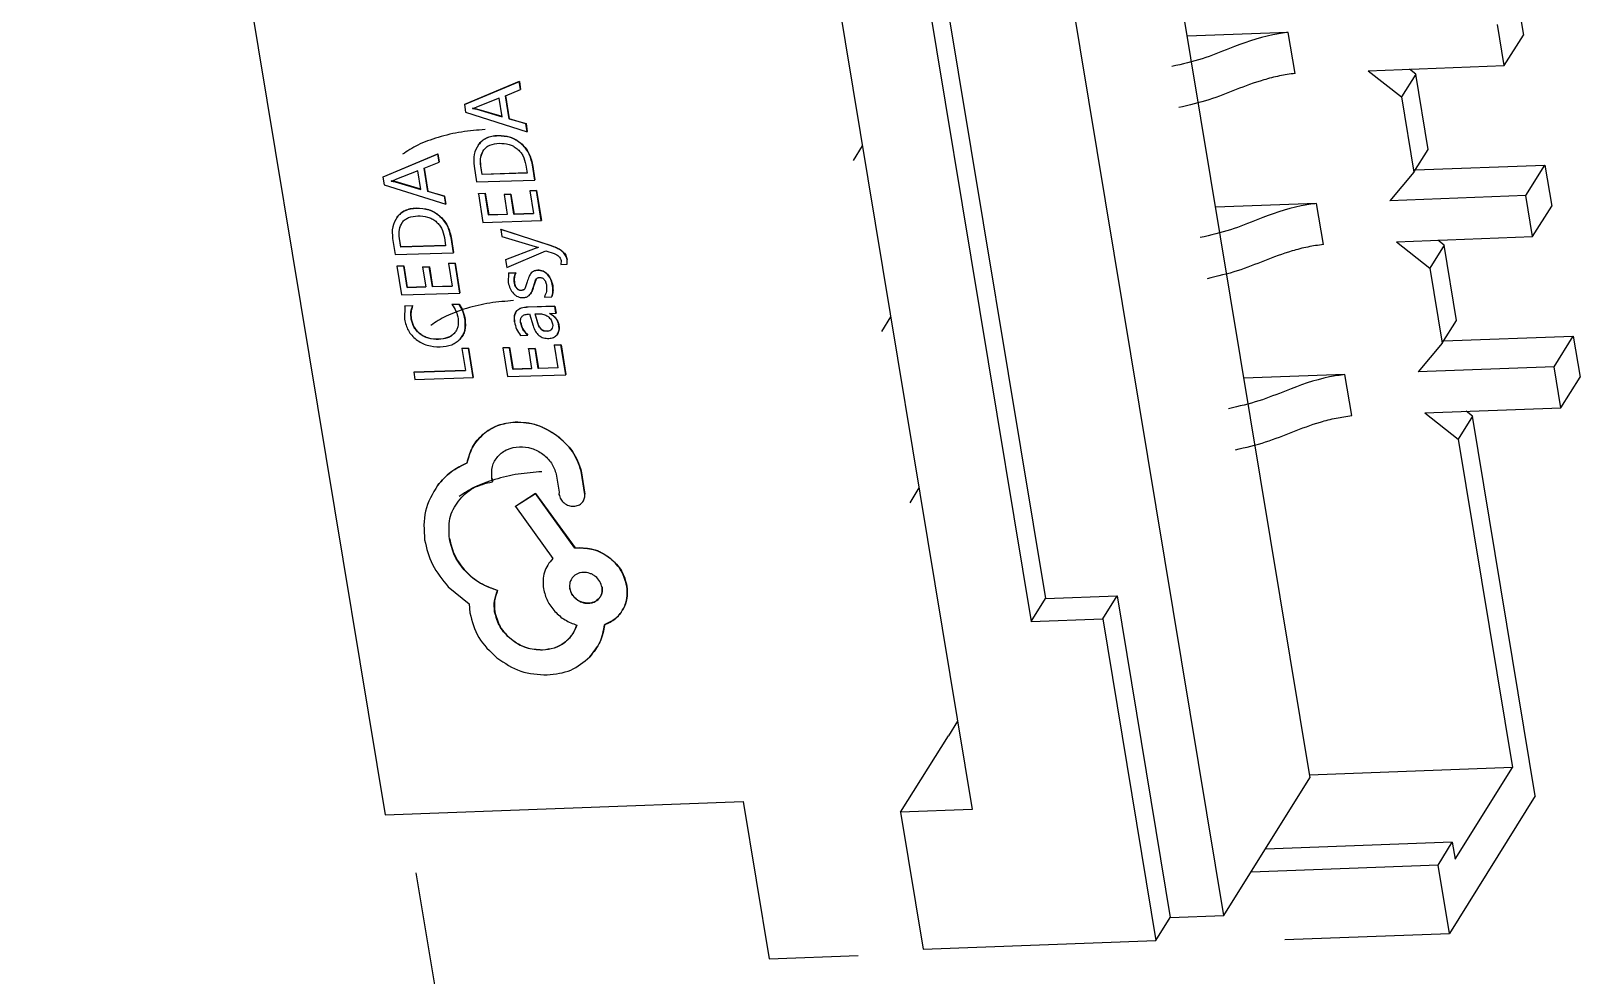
# Model space of a CAD drawing. Header units: millimetres. Extents: x -294 to 2792, y 5 to 1659.
# Drawn here: x 706.236 to 707.063, y 560.527 to 561.03 of the extents above; entities that cross this region are included whole.
import ezdxf

# ---------------------------------------------------------------- set-up
doc = ezdxf.new("R2010")
doc.units = ezdxf.units.MM
doc.layers.get('0').update_dxf_attribs({"lineweight": 18})

msp = doc.modelspace()

# ---------------------------------------------------------------- linework, layer by layer
at = {"color": 7, "linetype": 'Continuous', "lineweight": 25}
for p, q in [((706.78737, 561.42289), (706.91844, 560.63203)), ((706.87256, 560.5587), (706.73514, 561.38785)), ((706.30155, 561.35694), (706.42496, 560.61229)), ((706.62499, 561.29833), (706.7382, 560.61519)), ((706.68908, 561.20157), (706.76962, 560.71554)), ((706.69869, 561.20193), (706.77727, 560.72776)), ((707.02868, 561.05024), (707.03231, 561.02834)), ((707.02211, 561.01204), (707.01848, 561.03395)), ((706.90688, 561.02976), (706.85286, 561.02774)), ((706.91051, 561.00786), (706.90688, 561.02976)), ((707.02211, 561.01204), (707.03231, 561.02834)), ((706.94953, 561.00932), (707.02211, 561.01204)), ((706.94953, 561.00932), (706.96723, 560.9953)), ((706.97488, 561.00752), (706.97155, 561.01015)), ((706.4965, 561.0035), (706.46718, 560.99124)), ((706.46723, 560.99132), (706.49655, 561.00359)), ((706.4965, 561.0035), (706.49655, 561.00359)), ((706.49717, 560.99927), (706.4965, 561.0035)), ((706.49655, 561.00359), (706.49722, 560.99935)), ((706.97488, 561.00752), (706.96723, 560.9953)), ((706.98153, 560.96736), (706.97488, 561.00752)), ((706.48582, 560.99469), (706.47359, 560.9898)), ((706.48739, 560.98472), (706.48582, 560.99469)), ((706.48914, 560.99598), (706.49717, 560.99927)), ((706.4911, 560.98361), (706.48914, 560.99598)), ((706.48919, 560.99606), (706.49115, 560.98369)), ((706.49717, 560.99927), (706.49722, 560.99935)), ((706.96723, 560.9953), (706.97388, 560.95514)), ((706.46723, 560.99132), (706.46718, 560.99124)), ((706.46718, 560.99124), (706.46783, 560.98714)), ((706.46783, 560.98714), (706.50073, 560.97678)), ((706.4715, 560.98918), (706.47359, 560.9898)), ((706.4715, 560.98918), (706.47376, 560.98876)), ((706.47381, 560.98884), (706.47155, 560.98926)), ((706.47381, 560.98884), (706.47376, 560.98876)), ((706.47376, 560.98876), (706.48739, 560.98472)), ((706.48744, 560.9848), (706.47381, 560.98884)), ((706.4911, 560.98361), (706.49115, 560.98369)), ((706.50006, 560.98102), (706.4911, 560.98361)), ((706.49115, 560.98369), (706.50011, 560.9811)), ((706.50006, 560.98102), (706.50011, 560.9811)), ((706.50073, 560.97678), (706.50006, 560.98102)), ((706.50011, 560.9811), (706.50078, 560.97686)), ((706.50073, 560.97678), (706.50078, 560.97686)), ((706.47471, 560.96982), (706.47476, 560.96991)), ((706.48504, 560.97464), (706.48509, 560.97472)), ((706.49734, 560.97052), (706.4974, 560.9706)), ((706.67953, 560.96922), (706.67463, 560.96139)), ((706.45303, 560.9648), (706.42371, 560.95253)), ((706.42376, 560.95261), (706.45308, 560.96488)), ((706.44567, 560.95727), (706.4537, 560.96056)), ((706.45303, 560.9648), (706.45308, 560.96488)), ((706.4537, 560.96056), (706.45303, 560.9648)), ((706.45308, 560.96488), (706.45375, 560.96064)), ((706.4537, 560.96056), (706.45375, 560.96064)), ((706.47754, 560.96709), (706.47759, 560.96717)), ((706.97388, 560.95514), (706.98153, 560.96736)), ((706.42376, 560.95261), (706.42371, 560.95253)), ((706.42371, 560.95253), (706.42436, 560.94843)), ((706.42803, 560.95047), (706.43012, 560.95109)), ((706.44235, 560.95598), (706.43012, 560.95109)), ((706.44392, 560.94601), (706.44235, 560.95598)), ((706.44763, 560.9449), (706.44567, 560.95727)), ((706.44572, 560.95735), (706.44768, 560.94498)), ((706.47237, 560.95847), (706.47371, 560.94999)), ((706.47597, 560.95843), (706.47602, 560.95851)), ((706.47668, 560.95394), (706.47597, 560.95843)), ((706.47673, 560.95402), (706.47602, 560.95851)), ((706.50067, 560.95467), (706.47668, 560.95394)), ((706.47668, 560.95394), (706.47673, 560.95402)), ((706.50072, 560.95476), (706.47673, 560.95402)), ((706.49998, 560.95899), (706.50067, 560.95467)), ((706.50358, 560.9592), (706.50353, 560.95912)), ((706.50482, 560.95095), (706.50353, 560.95912)), ((706.50358, 560.9592), (706.50487, 560.95103)), ((706.97388, 560.95514), (706.96102, 560.93997)), ((706.97467, 560.95639), (707.0438, 560.95898)), ((707.03361, 560.94269), (707.0438, 560.95898)), ((707.0438, 560.95898), (707.04743, 560.93708)), ((706.42436, 560.94843), (706.45726, 560.93807)), ((706.42803, 560.95047), (706.43029, 560.95005)), ((706.43034, 560.95013), (706.42808, 560.95055)), ((706.43034, 560.95013), (706.43029, 560.95005)), ((706.43029, 560.95005), (706.44392, 560.94601)), ((706.44397, 560.94609), (706.43034, 560.95013)), ((706.44763, 560.9449), (706.44768, 560.94498)), ((706.45659, 560.94231), (706.44763, 560.9449)), ((706.44768, 560.94498), (706.45664, 560.94239)), ((706.47371, 560.94999), (706.50482, 560.95095)), ((706.47828, 560.94382), (706.4747, 560.94371)), ((706.4747, 560.94371), (706.47475, 560.94379)), ((706.4747, 560.94371), (706.47712, 560.92841)), ((706.47475, 560.94379), (706.47833, 560.9439)), ((706.47828, 560.94382), (706.47833, 560.9439)), ((706.4801, 560.93235), (706.47828, 560.94382)), ((706.47833, 560.9439), (706.48015, 560.93243)), ((706.49194, 560.94339), (706.48837, 560.94328)), ((706.48837, 560.94328), (706.48842, 560.94336)), ((706.48837, 560.94328), (706.49005, 560.93266)), ((706.48842, 560.94336), (706.49199, 560.94347)), ((706.49194, 560.94339), (706.49199, 560.94347)), ((706.49362, 560.93277), (706.49194, 560.94339)), ((706.49199, 560.94347), (706.49367, 560.93285)), ((706.50571, 560.94534), (706.50216, 560.94523)), ((706.50221, 560.94531), (706.50216, 560.94523)), ((706.50216, 560.94523), (706.50408, 560.93309)), ((706.50221, 560.94531), (706.50576, 560.94542)), ((706.50482, 560.95095), (706.50487, 560.95103)), ((706.50571, 560.94534), (706.50576, 560.94542)), ((706.50824, 560.92936), (706.50571, 560.94534)), ((706.50576, 560.94542), (706.50829, 560.92944)), ((706.44157, 560.93593), (706.44162, 560.93601)), ((706.45659, 560.94231), (706.45664, 560.94239)), ((706.45726, 560.93807), (706.45659, 560.94231)), ((706.45664, 560.94239), (706.45731, 560.93815)), ((706.45726, 560.93807), (706.45731, 560.93815)), ((706.922, 560.93851), (706.86798, 560.93648)), ((706.92563, 560.91661), (706.922, 560.93851)), ((707.03361, 560.94269), (706.96102, 560.93997)), ((707.03724, 560.92079), (707.03361, 560.94269)), ((707.03724, 560.92079), (707.04743, 560.93708)), ((706.43124, 560.93111), (706.43129, 560.9312)), ((706.43407, 560.92838), (706.43412, 560.92846)), ((706.45387, 560.93181), (706.45393, 560.93189)), ((706.47712, 560.92841), (706.50824, 560.92936)), ((706.49005, 560.93266), (706.4801, 560.93235)), ((706.4801, 560.93235), (706.48015, 560.93243)), ((706.48015, 560.93243), (706.49011, 560.93274)), ((706.50408, 560.93309), (706.49362, 560.93277)), ((706.49362, 560.93277), (706.49367, 560.93285)), ((706.49367, 560.93285), (706.50413, 560.93317)), ((706.50824, 560.92936), (706.50829, 560.92944)), ((706.4289, 560.91976), (706.43024, 560.91128)), ((706.4325, 560.91972), (706.43255, 560.9198)), ((706.43321, 560.91523), (706.4325, 560.91972)), ((706.43326, 560.91531), (706.43255, 560.9198)), ((706.45651, 560.92028), (706.4572, 560.91596)), ((706.46011, 560.92049), (706.46006, 560.92041)), ((706.46135, 560.91224), (706.46006, 560.92041)), ((706.46011, 560.92049), (706.4614, 560.91232)), ((706.48665, 560.92467), (706.4867, 560.92475)), ((706.51375, 560.91583), (706.48665, 560.92467)), ((706.48665, 560.92467), (706.48726, 560.92082)), ((706.4867, 560.92475), (706.5138, 560.91591)), ((706.48726, 560.92082), (706.50491, 560.91553)), ((706.96465, 560.91807), (707.03724, 560.92079)), ((706.96465, 560.91807), (706.98235, 560.90404)), ((706.99, 560.91626), (706.98668, 560.91889)), ((706.43024, 560.91128), (706.46135, 560.91224)), ((706.4572, 560.91596), (706.43321, 560.91523)), ((706.43321, 560.91523), (706.43326, 560.91531)), ((706.45725, 560.91605), (706.43326, 560.91531)), ((706.46135, 560.91224), (706.4614, 560.91232)), ((706.50504, 560.91452), (706.48922, 560.90847)), ((706.48927, 560.90855), (706.50509, 560.91461)), ((706.48987, 560.90431), (706.51073, 560.91331)), ((706.50491, 560.91553), (706.50678, 560.91513)), ((706.5068, 560.91504), (706.50504, 560.91452)), ((706.50504, 560.91452), (706.50509, 560.91461)), ((706.50509, 560.91461), (706.50685, 560.91512)), ((706.51073, 560.91331), (706.51503, 560.9118)), ((706.51375, 560.91583), (706.5138, 560.91591)), ((706.99, 560.91626), (706.98235, 560.90404)), ((706.99665, 560.87611), (706.99, 560.91626)), ((706.43481, 560.90511), (706.43123, 560.905)), ((706.43123, 560.905), (706.43128, 560.90508)), ((706.43123, 560.905), (706.43365, 560.8897)), ((706.43128, 560.90508), (706.43486, 560.90519)), ((706.43481, 560.90511), (706.43486, 560.90519)), ((706.43663, 560.89364), (706.43481, 560.90511)), ((706.43486, 560.90519), (706.43668, 560.89372)), ((706.44847, 560.90468), (706.4449, 560.90457)), ((706.4449, 560.90457), (706.44495, 560.90465)), ((706.4449, 560.90457), (706.44658, 560.89395)), ((706.44495, 560.90465), (706.44852, 560.90476)), ((706.44847, 560.90468), (706.44852, 560.90476)), ((706.45015, 560.89406), (706.44847, 560.90468)), ((706.44852, 560.90476), (706.4502, 560.89414)), ((706.46224, 560.90663), (706.45869, 560.90652)), ((706.45874, 560.9066), (706.45869, 560.90652)), ((706.45869, 560.90652), (706.46061, 560.89438)), ((706.45874, 560.9066), (706.46229, 560.90671)), ((706.46224, 560.90663), (706.46229, 560.90671)), ((706.46477, 560.89065), (706.46224, 560.90663)), ((706.46229, 560.90671), (706.46482, 560.89073)), ((706.48922, 560.90847), (706.48927, 560.90855)), ((706.48922, 560.90847), (706.48987, 560.90431)), ((706.4946, 560.90149), (706.49082, 560.90137)), ((706.49087, 560.90145), (706.49465, 560.90157)), ((706.4946, 560.90149), (706.49465, 560.90157)), ((706.50288, 560.90151), (706.50293, 560.90159)), ((706.50636, 560.90287), (706.50641, 560.90295)), ((706.51876, 560.90809), (706.51865, 560.90596)), ((706.51865, 560.90596), (706.52212, 560.90607)), ((706.52212, 560.90607), (706.52206, 560.90848)), ((706.98235, 560.90404), (706.98901, 560.86389)), ((706.44658, 560.89395), (706.43663, 560.89364)), ((706.43663, 560.89364), (706.43668, 560.89372)), ((706.43668, 560.89372), (706.44664, 560.89403)), ((706.46061, 560.89438), (706.45015, 560.89406)), ((706.45015, 560.89406), (706.4502, 560.89414)), ((706.4502, 560.89414), (706.46066, 560.89446)), ((706.49082, 560.90137), (706.49063, 560.89631)), ((706.49082, 560.90137), (706.49087, 560.90145)), ((706.49385, 560.89605), (706.4939, 560.89613)), ((706.49514, 560.89314), (706.49519, 560.89322)), ((706.50076, 560.89662), (706.49942, 560.89295)), ((706.50401, 560.89408), (706.50538, 560.89804)), ((706.50401, 560.89408), (706.50406, 560.89417)), ((706.50543, 560.89812), (706.50406, 560.89417)), ((706.50538, 560.89804), (706.50543, 560.89812)), ((706.51154, 560.90062), (706.51159, 560.90071)), ((706.51428, 560.8945), (706.51433, 560.89458)), ((706.43365, 560.8897), (706.46477, 560.89065)), ((706.46477, 560.89065), (706.46482, 560.89073)), ((706.49748, 560.89208), (706.49753, 560.89216)), ((706.50986, 560.88858), (706.51389, 560.8887)), ((706.51389, 560.8887), (706.51394, 560.88878)), ((706.43534, 560.88378), (706.43518, 560.8767)), ((706.43954, 560.88391), (706.43534, 560.88378)), ((706.43534, 560.88378), (706.43539, 560.88386)), ((706.43539, 560.88386), (706.43959, 560.88399)), ((706.43881, 560.87685), (706.43886, 560.87693)), ((706.43954, 560.88391), (706.43959, 560.88399)), ((706.46442, 560.88467), (706.46057, 560.88455)), ((706.46057, 560.88455), (706.46062, 560.88463)), ((706.46062, 560.88463), (706.46447, 560.88475)), ((706.46447, 560.88475), (706.46442, 560.88467)), ((706.51547, 560.88368), (706.50117, 560.88325)), ((706.50117, 560.88325), (706.50122, 560.88333)), ((706.50122, 560.88333), (706.51552, 560.88377)), ((706.50193, 560.87953), (706.50385, 560.87327)), ((706.5049, 560.87962), (706.50704, 560.87969)), ((706.50639, 560.87468), (706.5049, 560.87962)), ((706.50644, 560.87476), (706.50496, 560.8797)), ((706.51262, 560.87986), (706.51605, 560.87996)), ((706.51547, 560.88368), (706.51552, 560.88377)), ((706.51605, 560.87996), (706.51547, 560.88368)), ((706.51552, 560.88377), (706.51611, 560.88005)), ((706.51605, 560.87996), (706.51611, 560.88005)), ((706.69465, 560.87797), (706.68975, 560.87013)), ((706.44354, 560.86886), (706.44359, 560.86894)), ((706.4618, 560.86921), (706.46185, 560.8693)), ((706.46753, 560.8765), (706.46759, 560.87658)), ((706.49717, 560.87507), (706.49722, 560.87515)), ((706.50639, 560.87468), (706.50644, 560.87476)), ((706.50833, 560.87112), (706.50838, 560.8712)), ((706.51135, 560.8703), (706.5113, 560.87022)), ((706.51372, 560.87138), (706.51377, 560.87146)), ((706.51665, 560.86842), (706.5167, 560.86851)), ((706.51762, 560.87338), (706.51767, 560.87346)), ((706.98901, 560.86389), (706.99665, 560.87611)), ((706.45051, 560.86636), (706.4505, 560.86644)), ((706.45338, 560.86603), (706.45344, 560.86611)), ((706.46942, 560.86125), (706.46587, 560.86115)), ((706.46592, 560.86123), (706.46587, 560.86115)), ((706.46587, 560.86115), (706.46774, 560.84932)), ((706.46592, 560.86123), (706.46947, 560.86134)), ((706.46942, 560.86125), (706.46947, 560.86134)), ((706.4719, 560.84559), (706.46942, 560.86125)), ((706.46947, 560.86134), (706.47195, 560.84567)), ((706.4913, 560.86156), (706.48772, 560.86145)), ((706.48772, 560.86145), (706.48777, 560.86153)), ((706.48772, 560.86145), (706.49014, 560.84615)), ((706.48777, 560.86153), (706.49135, 560.86164)), ((706.4913, 560.86156), (706.49135, 560.86164)), ((706.49312, 560.85009), (706.4913, 560.86156)), ((706.49135, 560.86164), (706.49317, 560.85018)), ((706.49717, 560.86808), (706.50096, 560.86819)), ((706.50096, 560.86819), (706.50101, 560.86828)), ((706.50495, 560.86113), (706.50139, 560.86102)), ((706.50139, 560.86102), (706.50144, 560.8611)), ((706.50139, 560.86102), (706.50307, 560.8504)), ((706.50144, 560.8611), (706.50501, 560.86121)), ((706.50495, 560.86113), (706.50501, 560.86121)), ((706.50664, 560.85051), (706.50495, 560.86113)), ((706.50501, 560.86121), (706.50669, 560.85059)), ((706.51873, 560.86308), (706.51518, 560.86297)), ((706.51523, 560.86305), (706.51518, 560.86297)), ((706.51518, 560.86297), (706.5171, 560.85083)), ((706.51523, 560.86305), (706.51878, 560.86316)), ((706.51873, 560.86308), (706.51878, 560.86316)), ((706.52126, 560.8471), (706.51873, 560.86308)), ((706.51878, 560.86316), (706.52131, 560.84718)), ((706.98901, 560.86389), (706.97615, 560.84871)), ((706.98979, 560.86514), (707.05893, 560.86773)), ((707.04873, 560.85143), (707.05893, 560.86773)), ((707.05893, 560.86773), (707.06256, 560.84583)), ((706.46774, 560.84932), (706.44018, 560.84847)), ((706.44018, 560.84847), (706.44023, 560.84855)), ((706.44018, 560.84847), (706.44079, 560.84464)), ((706.44023, 560.84855), (706.4678, 560.8494)), ((706.44079, 560.84464), (706.4719, 560.84559)), ((706.4719, 560.84559), (706.47195, 560.84567)), ((706.49014, 560.84615), (706.52126, 560.8471)), ((706.50307, 560.8504), (706.49312, 560.85009)), ((706.49312, 560.85009), (706.49317, 560.85018)), ((706.49317, 560.85018), (706.50312, 560.85048)), ((706.5171, 560.85083), (706.50664, 560.85051)), ((706.50664, 560.85051), (706.50669, 560.85059)), ((706.50669, 560.85059), (706.51715, 560.85091)), ((706.52126, 560.8471), (706.52131, 560.84718)), ((706.93712, 560.84725), (706.8831, 560.84523)), ((706.94075, 560.82535), (706.93712, 560.84725)), ((707.04873, 560.85143), (706.97615, 560.84871)), ((707.05236, 560.82953), (707.04873, 560.85143)), ((707.05236, 560.82953), (707.06256, 560.84583)), ((706.97978, 560.82681), (707.05236, 560.82953)), ((707.00512, 560.82501), (707.0018, 560.82764)), ((706.49424, 560.82183), (706.4943, 560.82191)), ((706.97978, 560.82681), (706.99748, 560.81278)), ((707.00512, 560.82501), (706.99748, 560.81278)), ((707.0387, 560.62242), (707.00512, 560.82501)), ((706.5165, 560.81466), (706.51655, 560.81474)), ((706.99748, 560.81278), (707.02651, 560.63757)), ((706.5162, 560.79407), (706.5177, 560.78457)), ((706.52949, 560.79575), (706.52954, 560.79583)), ((706.53146, 560.78329), (706.52949, 560.79575)), ((706.52954, 560.79583), (706.53151, 560.78337)), ((706.4529, 560.7881), (706.45296, 560.78818)), ((706.48189, 560.79174), (706.48194, 560.79183)), ((706.48216, 560.79005), (706.48189, 560.79174)), ((706.48194, 560.79183), (706.48221, 560.79014)), ((706.48216, 560.79005), (706.48221, 560.79014)), ((706.70978, 560.78671), (706.70488, 560.77888)), ((706.50516, 560.78376), (706.49447, 560.77685)), ((706.49452, 560.77693), (706.50521, 560.78384)), ((706.50516, 560.78376), (706.50521, 560.78384)), ((706.52621, 560.75469), (706.50516, 560.78376)), ((706.50521, 560.78384), (706.52626, 560.75477)), ((706.5177, 560.78457), (706.51768, 560.78329)), ((706.53146, 560.78329), (706.53151, 560.78337)), ((706.49447, 560.77685), (706.49452, 560.77693)), ((706.49447, 560.77685), (706.51444, 560.74903)), ((706.45919, 560.75964), (706.45924, 560.75972)), ((706.52621, 560.75469), (706.52626, 560.75477)), ((706.52842, 560.75476), (706.52621, 560.75469)), ((706.52626, 560.75477), (706.52847, 560.75484)), ((706.52842, 560.75476), (706.52847, 560.75484)), ((706.45858, 560.73395), (706.46979, 560.72495)), ((706.4849, 560.73199), (706.48495, 560.73208)), ((706.52339, 560.73317), (706.52344, 560.73326)), ((706.55388, 560.73432), (706.55393, 560.7344)), ((706.77727, 560.72776), (706.81547, 560.72919)), ((706.80783, 560.71697), (706.81547, 560.72919)), ((706.81547, 560.72919), (706.8439, 560.55763)), ((706.46979, 560.72495), (706.47011, 560.72008)), ((706.48335, 560.7207), (706.4834, 560.72078)), ((706.76962, 560.71554), (706.77727, 560.72776)), ((706.76962, 560.71554), (706.80783, 560.71697)), ((706.80783, 560.71697), (706.83626, 560.54541)), ((706.50882, 560.70026), (706.50887, 560.70034)), ((706.73039, 560.66233), (706.72549, 560.6545)), ((706.7, 560.61376), (706.72549, 560.6545)), ((707.02651, 560.63757), (706.91819, 560.63351)), ((706.99593, 560.58869), (707.02651, 560.63757)), ((706.87256, 560.5587), (706.91844, 560.63203)), ((707.0387, 560.62242), (706.99282, 560.54909)), ((706.42496, 560.61229), (706.61598, 560.61945)), ((706.61598, 560.61945), (706.62989, 560.53549)), ((706.7382, 560.61519), (706.7, 560.61376)), ((706.7, 560.61376), (706.7121, 560.54075)), ((706.99441, 560.59781), (706.89469, 560.59408)), ((706.98677, 560.58559), (706.99441, 560.59781)), ((706.99441, 560.59781), (706.99593, 560.58869)), ((706.66794, 559.21503), (706.44149, 560.58144)), ((706.98677, 560.58559), (706.88705, 560.58186)), ((706.99282, 560.54909), (706.98677, 560.58559)), ((706.83626, 560.54541), (706.8439, 560.55763)), ((706.8439, 560.55763), (706.87256, 560.5587)), ((706.9051, 560.5458), (706.99282, 560.54909)), ((706.7121, 560.54075), (706.83626, 560.54541)), ((706.62989, 560.53549), (706.67727, 560.53727))]:
    msp.add_line(p, q, dxfattribs=at)
msp.add_arc((707.35487, 563.45301), 3.23155, 187.66232, 254.31467, dxfattribs=at)
for points, knots in [([(706.90688, 561.02976), (706.90411, 561.02936), (706.89281, 561.02773), (706.87757, 561.0221), (706.86139, 561.0154), (706.85032, 561.01281), (706.84481, 561.01153)], [0, 0, 0, 0, 0.00795214, 0.03246164, 0.04878634, 0.0650007, 0.0650007, 0.0650007, 0.0650007]), ([(706.91051, 561.00786), (706.90772, 561.00747), (706.90201, 561.00666), (706.89111, 561.00379), (706.87892, 560.99927), (706.865, 560.99348), (706.85395, 560.99091), (706.84844, 560.98962)], [0, 0, 0, 0, 0.00800343, 0.01638236, 0.03249789, 0.04877116, 0.06493446, 0.06493446, 0.06493446, 0.06493446]), ([(706.47471, 560.96982), (706.47377, 560.96817), (706.47181, 560.96473), (706.47218, 560.9606), (706.47237, 560.95847)], [0, 0, 0, 0, 0.0058611, 0.01214924, 0.01214924, 0.01214924, 0.01214924]), ([(706.48504, 560.97464), (706.48395, 560.97456), (706.48184, 560.9744), (706.47898, 560.97344), (706.47652, 560.97194), (706.47532, 560.97054), (706.47471, 560.96982)], [0, 0, 0, 0, 0.00316746, 0.0061127, 0.00897197, 0.01189355, 0.01189355, 0.01189355, 0.01189355]), ([(706.47476, 560.96991), (706.47537, 560.97062), (706.47657, 560.97203), (706.47903, 560.97352), (706.48189, 560.97448), (706.484, 560.97464), (706.48509, 560.97472)], [0, 0, 0, 0, 0.00292158, 0.00578085, 0.00872609, 0.01189355, 0.01189355, 0.01189355, 0.01189355]), ([(706.47754, 560.96709), (706.478, 560.96761), (706.47892, 560.96865), (706.48161, 560.97018), (706.48408, 560.97044), (706.48579, 560.97061)], [0, 0, 0, 0, 0.002178957, 0.004395647, 0.009383794, 0.009383794, 0.009383794, 0.009383794]), ([(706.49734, 560.97052), (706.49648, 560.97118), (706.49475, 560.9725), (706.49061, 560.97435), (706.4873, 560.97453), (706.48504, 560.97464)], [0, 0, 0, 0, 0.00326282, 0.00648385, 0.01337998, 0.01337998, 0.01337998, 0.01337998]), ([(706.48509, 560.97472), (706.48735, 560.97461), (706.49066, 560.97444), (706.49481, 560.97259), (706.49653, 560.97126), (706.4974, 560.9706)], [0, 0, 0, 0, 0.00689613, 0.01011716, 0.01337998, 0.01337998, 0.01337998, 0.01337998]), ([(706.48579, 560.97061), (706.48756, 560.97054), (706.49013, 560.97044), (706.49336, 560.96914), (706.49469, 560.96819), (706.49534, 560.96772)], [0, 0, 0, 0, 0.00541534, 0.00785952, 0.01026623, 0.01026623, 0.01026623, 0.01026623]), ([(706.49534, 560.96772), (706.49593, 560.96717), (706.49713, 560.96607), (706.49902, 560.96317), (706.49959, 560.9607), (706.49998, 560.95899)], [0, 0, 0, 0, 0.00234582, 0.00475918, 0.01018384, 0.01018384, 0.01018384, 0.01018384]), ([(706.50353, 560.95912), (706.503, 560.9613), (706.50223, 560.96448), (706.49973, 560.96825), (706.49814, 560.96976), (706.49734, 560.97052)], [0, 0, 0, 0, 0.00691986, 0.01013038, 0.01333407, 0.01333407, 0.01333407, 0.01333407]), ([(706.4974, 560.9706), (706.49819, 560.96985), (706.49978, 560.96834), (706.50229, 560.96457), (706.50305, 560.96138), (706.50358, 560.9592)], [0, 0, 0, 0, 0.00320369, 0.00641422, 0.01333407, 0.01333407, 0.01333407, 0.01333407]), ([(706.47597, 560.95843), (706.47581, 560.96007), (706.47549, 560.96319), (706.47688, 560.96583), (706.47754, 560.96709)], [0, 0, 0, 0, 0.004836158, 0.009190915, 0.009190915, 0.009190915, 0.009190915]), ([(706.47602, 560.95851), (706.47586, 560.96015), (706.47554, 560.96327), (706.47693, 560.96591), (706.47759, 560.96717)], [0, 0, 0, 0, 0.004836042, 0.009190883, 0.009190883, 0.009190883, 0.009190883]), ([(706.44157, 560.93593), (706.44048, 560.93585), (706.43837, 560.93569), (706.43551, 560.93473), (706.43305, 560.93324), (706.43185, 560.93183), (706.43124, 560.93111)], [0, 0, 0, 0, 0.00316746, 0.0061127, 0.00897197, 0.01189355, 0.01189355, 0.01189355, 0.01189355]), ([(706.43129, 560.9312), (706.4319, 560.93191), (706.4331, 560.93332), (706.43556, 560.93481), (706.43842, 560.93577), (706.44053, 560.93593), (706.44162, 560.93601)], [0, 0, 0, 0, 0.00292158, 0.00578085, 0.00872609, 0.01189355, 0.01189355, 0.01189355, 0.01189355]), ([(706.45387, 560.93181), (706.45301, 560.93247), (706.45128, 560.93379), (706.44714, 560.93564), (706.44383, 560.93582), (706.44157, 560.93593)], [0, 0, 0, 0, 0.00326282, 0.00648385, 0.01337998, 0.01337998, 0.01337998, 0.01337998]), ([(706.44162, 560.93601), (706.44388, 560.9359), (706.44719, 560.93573), (706.45134, 560.93388), (706.45306, 560.93255), (706.45393, 560.93189)], [0, 0, 0, 0, 0.00689613, 0.01011716, 0.01337998, 0.01337998, 0.01337998, 0.01337998]), ([(706.922, 560.93851), (706.91923, 560.93811), (706.90793, 560.93647), (706.8927, 560.93084), (706.87652, 560.92414), (706.86545, 560.92156), (706.85993, 560.92027)], [0, 0, 0, 0, 0.00795214, 0.03246164, 0.04878634, 0.0650007, 0.0650007, 0.0650007, 0.0650007]), ([(706.43124, 560.93111), (706.4303, 560.92946), (706.42834, 560.92602), (706.42871, 560.92189), (706.4289, 560.91976)], [0, 0, 0, 0, 0.0058611, 0.01214924, 0.01214924, 0.01214924, 0.01214924]), ([(706.4325, 560.91972), (706.43234, 560.92136), (706.43202, 560.92448), (706.43341, 560.92712), (706.43407, 560.92838)], [0, 0, 0, 0, 0.004836158, 0.009190915, 0.009190915, 0.009190915, 0.009190915]), ([(706.43255, 560.9198), (706.43239, 560.92144), (706.43207, 560.92456), (706.43346, 560.9272), (706.43412, 560.92846)], [0, 0, 0, 0, 0.004836042, 0.009190883, 0.009190883, 0.009190883, 0.009190883]), ([(706.43407, 560.92838), (706.43453, 560.9289), (706.43545, 560.92995), (706.43814, 560.93147), (706.44061, 560.93173), (706.44232, 560.9319)], [0, 0, 0, 0, 0.002178957, 0.004395647, 0.009383794, 0.009383794, 0.009383794, 0.009383794]), ([(706.44232, 560.9319), (706.44409, 560.93183), (706.44666, 560.93173), (706.44989, 560.93043), (706.45122, 560.92948), (706.45187, 560.92901)], [0, 0, 0, 0, 0.00541534, 0.00785952, 0.01026623, 0.01026623, 0.01026623, 0.01026623]), ([(706.45187, 560.92901), (706.45246, 560.92846), (706.45366, 560.92736), (706.45555, 560.92446), (706.45612, 560.92199), (706.45651, 560.92028)], [0, 0, 0, 0, 0.00234582, 0.00475918, 0.01018384, 0.01018384, 0.01018384, 0.01018384]), ([(706.46006, 560.92041), (706.45953, 560.92259), (706.45876, 560.92578), (706.45626, 560.92954), (706.45467, 560.93105), (706.45387, 560.93181)], [0, 0, 0, 0, 0.00691986, 0.01013038, 0.01333407, 0.01333407, 0.01333407, 0.01333407]), ([(706.45393, 560.93189), (706.45472, 560.93114), (706.45631, 560.92963), (706.45882, 560.92586), (706.45958, 560.92267), (706.46011, 560.92049)], [0, 0, 0, 0, 0.00320369, 0.00641422, 0.01333407, 0.01333407, 0.01333407, 0.01333407]), ([(706.52206, 560.90848), (706.52184, 560.90927), (706.5214, 560.91086), (706.51954, 560.91295), (706.51694, 560.91466), (706.51488, 560.91542), (706.51375, 560.91583)], [0, 0, 0, 0, 0.00257222, 0.00519398, 0.00818761, 0.0117766, 0.0117766, 0.0117766, 0.0117766]), ([(706.5138, 560.91591), (706.51493, 560.9155), (706.51699, 560.91474), (706.51959, 560.91303), (706.52145, 560.91094), (706.52189, 560.90935), (706.52211, 560.90856)], [0, 0, 0, 0, 0.003589, 0.00658262, 0.00920438, 0.0117766, 0.0117766, 0.0117766, 0.0117766]), ([(706.51503, 560.9118), (706.51552, 560.91159), (706.51644, 560.9112), (706.51759, 560.91033), (706.51842, 560.90928), (706.51865, 560.90848), (706.51876, 560.90809)], [0, 0, 0, 0, 0.001589014, 0.002972687, 0.004253345, 0.005557786, 0.005557786, 0.005557786, 0.005557786]), ([(706.92563, 560.91661), (706.92284, 560.91621), (706.91713, 560.9154), (706.90624, 560.91253), (706.89405, 560.90801), (706.88012, 560.90223), (706.86907, 560.89965), (706.86356, 560.89837)], [0, 0, 0, 0, 0.00800343, 0.01638236, 0.03249789, 0.04877116, 0.06493446, 0.06493446, 0.06493446, 0.06493446]), ([(706.49385, 560.89605), (706.49378, 560.89701), (706.49363, 560.89892), (706.49428, 560.90064), (706.4946, 560.90149)], [0, 0, 0, 0, 0.002851114, 0.005626457, 0.005626457, 0.005626457, 0.005626457]), ([(706.49465, 560.90157), (706.49433, 560.90072), (706.49368, 560.899), (706.49383, 560.89709), (706.4939, 560.89613)], [0, 0, 0, 0, 0.002775343, 0.005626457, 0.005626457, 0.005626457, 0.005626457]), ([(706.50288, 560.90151), (706.50244, 560.90088), (706.50143, 560.8994), (706.501, 560.89763), (706.50076, 560.89662)], [0, 0, 0, 0, 0.002323892, 0.005417204, 0.005417204, 0.005417204, 0.005417204]), ([(706.50636, 560.90287), (706.50568, 560.90279), (706.50436, 560.90263), (706.50336, 560.90188), (706.50288, 560.90151)], [0, 0, 0, 0, 0.001985954, 0.003869654, 0.003869654, 0.003869654, 0.003869654]), ([(706.50293, 560.90159), (706.50341, 560.90196), (706.50441, 560.90272), (706.50573, 560.90287), (706.50641, 560.90295)], [0, 0, 0, 0, 0.001883515, 0.003869647, 0.003869647, 0.003869647, 0.003869647]), ([(706.51154, 560.90062), (706.51117, 560.90097), (706.51047, 560.90164), (706.50918, 560.90235), (706.50779, 560.9028), (706.50684, 560.90284), (706.50636, 560.90287)], [0, 0, 0, 0, 0.001498202, 0.002918279, 0.004339805, 0.005842127, 0.005842127, 0.005842127, 0.005842127]), ([(706.50641, 560.90295), (706.50689, 560.90293), (706.50784, 560.90288), (706.50923, 560.90243), (706.51052, 560.90172), (706.51123, 560.90105), (706.51159, 560.90071)], [0, 0, 0, 0, 0.001502208, 0.002923698, 0.004343808, 0.005842095, 0.005842095, 0.005842095, 0.005842095]), ([(706.49063, 560.89631), (706.49088, 560.89523), (706.49135, 560.89315), (706.49269, 560.89135), (706.49332, 560.89049)], [0, 0, 0, 0, 0.003419427, 0.006554403, 0.006554403, 0.006554403, 0.006554403]), ([(706.49514, 560.89314), (706.49484, 560.89356), (706.49419, 560.89446), (706.49397, 560.89549), (706.49385, 560.89605)], [0, 0, 0, 0, 0.001510808, 0.00324717, 0.00324717, 0.00324717, 0.00324717]), ([(706.4939, 560.89613), (706.49402, 560.89557), (706.49424, 560.89454), (706.49489, 560.89364), (706.49519, 560.89322)], [0, 0, 0, 0, 0.001736362, 0.00324717, 0.00324717, 0.00324717, 0.00324717]), ([(706.49519, 560.89322), (706.49536, 560.89306), (706.49569, 560.89275), (706.49627, 560.89241), (706.49689, 560.89219), (706.49732, 560.89217), (706.49753, 560.89216)], [0, 0, 0, 0, 0.000700897, 0.001354229, 0.001995573, 0.002662425, 0.002662425, 0.002662425, 0.002662425]), ([(706.50179, 560.88941), (706.50223, 560.88999), (706.50329, 560.89138), (706.50374, 560.89309), (706.50401, 560.89408)], [0, 0, 0, 0, 0.002193599, 0.005271094, 0.005271094, 0.005271094, 0.005271094]), ([(706.50406, 560.89417), (706.50379, 560.89317), (706.50334, 560.89146), (706.50228, 560.89007), (706.50184, 560.8895)], [0, 0, 0, 0, 0.003077355, 0.005271075, 0.005271075, 0.005271075, 0.005271075]), ([(706.50538, 560.89804), (706.5055, 560.89819), (706.50574, 560.89847), (706.50621, 560.89878), (706.50675, 560.899), (706.50714, 560.89904), (706.50734, 560.89906)], [0, 0, 0, 0, 0.00059287, 0.001157541, 0.001719365, 0.002304065, 0.002304065, 0.002304065, 0.002304065]), ([(706.50734, 560.89906), (706.50758, 560.89904), (706.50805, 560.89901), (706.50872, 560.89879), (706.50931, 560.89843), (706.51002, 560.89775), (706.5107, 560.89649), (706.51092, 560.89539), (706.51104, 560.89476)], [0, 0, 0, 0, 0.000728858, 0.001400655, 0.002053637, 0.00272925, 0.004284465, 0.006279242, 0.006279242, 0.006279242, 0.006279242]), ([(706.51104, 560.89476), (706.5111, 560.89368), (706.51121, 560.89148), (706.51032, 560.88956), (706.50986, 560.88858)], [0, 0, 0, 0, 0.003186872, 0.006486177, 0.006486177, 0.006486177, 0.006486177]), ([(706.51428, 560.8945), (706.51404, 560.89564), (706.51359, 560.89783), (706.5122, 560.89972), (706.51154, 560.90062)], [0, 0, 0, 0, 0.003600794, 0.006867519, 0.006867519, 0.006867519, 0.006867519]), ([(706.51159, 560.90071), (706.51225, 560.8998), (706.51364, 560.89791), (706.51409, 560.89572), (706.51433, 560.89458)], [0, 0, 0, 0, 0.003266849, 0.006867495, 0.006867495, 0.006867495, 0.006867495]), ([(706.51389, 560.8887), (706.51412, 560.8896), (706.51459, 560.89147), (706.51439, 560.89346), (706.51428, 560.8945)], [0, 0, 0, 0, 0.002836087, 0.005897999, 0.005897999, 0.005897999, 0.005897999]), ([(706.51433, 560.89458), (706.51444, 560.89355), (706.51464, 560.89156), (706.51417, 560.88968), (706.51394, 560.88878)], [0, 0, 0, 0, 0.00306323, 0.005898003, 0.005898003, 0.005898003, 0.005898003]), ([(706.49332, 560.89049), (706.49369, 560.89015), (706.49441, 560.88948), (706.49568, 560.88877), (706.49704, 560.88833), (706.49797, 560.88828), (706.49844, 560.88825)], [0, 0, 0, 0, 0.001504738, 0.002918101, 0.004314655, 0.005771553, 0.005771553, 0.005771553, 0.005771553]), ([(706.49748, 560.89208), (706.49727, 560.89209), (706.49684, 560.89211), (706.49622, 560.89232), (706.49563, 560.89266), (706.49531, 560.89298), (706.49514, 560.89314)], [0, 0, 0, 0, 0.000666998, 0.001308383, 0.00196168, 0.002662498, 0.002662498, 0.002662498, 0.002662498]), ([(706.49942, 560.89295), (706.4993, 560.89283), (706.49907, 560.89258), (706.49844, 560.89221), (706.49787, 560.89213), (706.49748, 560.89208)], [0, 0, 0, 0, 0.000541473, 0.0010762, 0.002209208, 0.002209208, 0.002209208, 0.002209208]), ([(706.49753, 560.89216), (706.49792, 560.89221), (706.49849, 560.89229), (706.49912, 560.89266), (706.49935, 560.89291), (706.49947, 560.89303)], [0, 0, 0, 0, 0.001133009, 0.001667735, 0.002209208, 0.002209208, 0.002209208, 0.002209208]), ([(706.49844, 560.88825), (706.49908, 560.88832), (706.50032, 560.88845), (706.50131, 560.8891), (706.50179, 560.88941)], [0, 0, 0, 0, 0.00188034, 0.003646855, 0.003646855, 0.003646855, 0.003646855]), ([(706.43518, 560.8767), (706.43571, 560.87464), (706.43648, 560.8716), (706.43905, 560.86806), (706.44067, 560.86665), (706.44149, 560.86593)], [0, 0, 0, 0, 0.00655971, 0.00968408, 0.01287678, 0.01287678, 0.01287678, 0.01287678]), ([(706.43881, 560.87685), (706.43868, 560.87809), (706.43843, 560.88055), (706.43918, 560.8828), (706.43954, 560.88391)], [0, 0, 0, 0, 0.003682711, 0.007253363, 0.007253363, 0.007253363, 0.007253363]), ([(706.43959, 560.88399), (706.43923, 560.88288), (706.43849, 560.88063), (706.43873, 560.87818), (706.43886, 560.87693)], [0, 0, 0, 0, 0.003570653, 0.007253363, 0.007253363, 0.007253363, 0.007253363]), ([(706.44354, 560.86886), (706.44292, 560.86938), (706.44171, 560.87042), (706.43977, 560.87304), (706.43919, 560.87531), (706.43881, 560.87685)], [0, 0, 0, 0, 0.002367308, 0.004687865, 0.009592246, 0.009592246, 0.009592246, 0.009592246]), ([(706.43886, 560.87693), (706.43925, 560.87539), (706.43982, 560.87313), (706.44176, 560.8705), (706.44297, 560.86946), (706.44359, 560.86894)], [0, 0, 0, 0, 0.004904381, 0.007224939, 0.009592246, 0.009592246, 0.009592246, 0.009592246]), ([(706.46057, 560.88455), (706.46136, 560.88341), (706.46301, 560.88103), (706.46357, 560.87834), (706.46387, 560.87695)], [0, 0, 0, 0, 0.004072258, 0.008455136, 0.008455136, 0.008455136, 0.008455136]), ([(706.46387, 560.87695), (706.46396, 560.87549), (706.46409, 560.87335), (706.46305, 560.87079), (706.46222, 560.86974), (706.4618, 560.86921)], [0, 0, 0, 0, 0.004262821, 0.006295452, 0.008378374, 0.008378374, 0.008378374, 0.008378374]), ([(706.46753, 560.8765), (706.46724, 560.87803), (706.4667, 560.88087), (706.46514, 560.88347), (706.46442, 560.88467)], [0, 0, 0, 0, 0.004769657, 0.008877936, 0.008877936, 0.008877936, 0.008877936]), ([(706.46447, 560.88475), (706.46519, 560.88355), (706.46675, 560.88096), (706.46729, 560.87811), (706.46759, 560.87658)], [0, 0, 0, 0, 0.00410828, 0.008877936, 0.008877936, 0.008877936, 0.008877936]), ([(706.50117, 560.88325), (706.49992, 560.88314), (706.49815, 560.883), (706.49619, 560.88208), (706.4951, 560.88118), (706.49433, 560.88004), (706.49369, 560.8781), (706.49384, 560.87647), (706.49395, 560.87532)], [0, 0, 0, 0, 0.00358163, 0.00510099, 0.00652081, 0.00792386, 0.00939573, 0.01281503, 0.01281503, 0.01281503, 0.01281503]), ([(706.494, 560.8754), (706.49389, 560.87655), (706.49374, 560.87819), (706.49438, 560.88012), (706.49515, 560.88126), (706.49624, 560.88216), (706.49821, 560.88308), (706.49997, 560.88322), (706.50122, 560.88333)], [0, 0, 0, 0, 0.0034193, 0.00489116, 0.00629421, 0.00771404, 0.0092334, 0.01281503, 0.01281503, 0.01281503, 0.01281503]), ([(706.49717, 560.87507), (706.49713, 560.87571), (706.49707, 560.87665), (706.49752, 560.87773), (706.49804, 560.87837), (706.49875, 560.87887), (706.50002, 560.87939), (706.50114, 560.87947), (706.50193, 560.87953)], [0, 0, 0, 0, 0.001930048, 0.002783638, 0.003622121, 0.004496833, 0.005453296, 0.007736874, 0.007736874, 0.007736874, 0.007736874]), ([(706.50704, 560.87969), (706.5079, 560.87964), (706.50959, 560.87955), (706.51109, 560.87866), (706.51182, 560.87823)], [0, 0, 0, 0, 0.00265011, 0.005148528, 0.005148528, 0.005148528, 0.005148528]), ([(706.51182, 560.87823), (706.51242, 560.87767), (706.51365, 560.87653), (706.51406, 560.87502), (706.51427, 560.87425)], [0, 0, 0, 0, 0.002401698, 0.004862624, 0.004862624, 0.004862624, 0.004862624]), ([(706.51762, 560.87338), (706.51747, 560.87406), (706.51716, 560.87537), (706.51608, 560.87716), (706.51456, 560.87869), (706.51329, 560.87939), (706.51263, 560.87976)], [0, 0, 0, 0, 0.002183649, 0.004225006, 0.006277222, 0.008491196, 0.008491196, 0.008491196, 0.008491196]), ([(706.51269, 560.87984), (706.51334, 560.87948), (706.51461, 560.87877), (706.51613, 560.87724), (706.51721, 560.87545), (706.51752, 560.87414), (706.51767, 560.87346)], [0, 0, 0, 0, 0.002213999, 0.004266226, 0.006307571, 0.00849118, 0.00849118, 0.00849118, 0.00849118]), ([(706.45338, 560.86603), (706.45157, 560.8661), (706.44894, 560.8662), (706.44561, 560.86746), (706.44422, 560.8684), (706.44354, 560.86886)], [0, 0, 0, 0, 0.00554037, 0.00804864, 0.01051025, 0.01051025, 0.01051025, 0.01051025]), ([(706.44359, 560.86894), (706.44428, 560.86848), (706.44566, 560.86754), (706.44899, 560.86628), (706.45162, 560.86618), (706.45344, 560.86611)], [0, 0, 0, 0, 0.00246161, 0.00496988, 0.01051025, 0.01051025, 0.01051025, 0.01051025]), ([(706.4618, 560.86921), (706.46128, 560.86875), (706.46024, 560.8678), (706.45749, 560.86644), (706.45506, 560.8662), (706.45338, 560.86603)], [0, 0, 0, 0, 0.002188664, 0.004413985, 0.00929803, 0.00929803, 0.00929803, 0.00929803]), ([(706.45344, 560.86611), (706.45511, 560.86628), (706.45754, 560.86652), (706.46029, 560.86788), (706.46133, 560.86883), (706.46185, 560.8693)], [0, 0, 0, 0, 0.004884045, 0.007109365, 0.00929803, 0.00929803, 0.00929803, 0.00929803]), ([(706.4649, 560.86617), (706.46545, 560.86685), (706.46654, 560.86821), (706.46787, 560.87165), (706.46767, 560.87453), (706.46753, 560.8765)], [0, 0, 0, 0, 0.00270231, 0.00538517, 0.01117119, 0.01117119, 0.01117119, 0.01117119]), ([(706.46759, 560.87658), (706.46772, 560.87461), (706.46792, 560.87173), (706.46659, 560.86829), (706.4655, 560.86693), (706.46495, 560.86625)], [0, 0, 0, 0, 0.00578603, 0.00846888, 0.01117119, 0.01117119, 0.01117119, 0.01117119]), ([(706.49395, 560.87532), (706.49424, 560.87399), (706.49479, 560.87142), (706.4964, 560.86917), (706.49717, 560.86808)], [0, 0, 0, 0, 0.004169473, 0.008093451, 0.008093451, 0.008093451, 0.008093451]), ([(706.50096, 560.86819), (706.50001, 560.86924), (706.49814, 560.87129), (706.49749, 560.87382), (706.49717, 560.87507)], [0, 0, 0, 0, 0.00412285, 0.00808877, 0.00808877, 0.00808877, 0.00808877]), ([(706.49722, 560.87515), (706.49754, 560.8739), (706.49819, 560.87137), (706.50006, 560.86932), (706.50101, 560.86828)], [0, 0, 0, 0, 0.00396592, 0.00808877, 0.00808877, 0.00808877, 0.00808877]), ([(706.50385, 560.87327), (706.50422, 560.87223), (706.5049, 560.87033), (706.50655, 560.86832), (706.5081, 560.86729), (706.50985, 560.86655), (706.51125, 560.8665), (706.51221, 560.86646)], [0, 0, 0, 0, 0.00344552, 0.00628126, 0.00759972, 0.00892992, 0.01185208, 0.01185208, 0.01185208, 0.01185208]), ([(706.50833, 560.87112), (706.50795, 560.87157), (706.50705, 560.87265), (706.50663, 560.87393), (706.50639, 560.87468)], [0, 0, 0, 0, 0.001730484, 0.004124725, 0.004124725, 0.004124725, 0.004124725]), ([(706.50838, 560.8712), (706.508, 560.87166), (706.5071, 560.87273), (706.50668, 560.87402), (706.50644, 560.87476)], [0, 0, 0, 0, 0.001730484, 0.004124725, 0.004124725, 0.004124725, 0.004124725]), ([(706.5113, 560.87022), (706.51075, 560.87025), (706.50995, 560.8703), (706.50895, 560.87069), (706.50853, 560.87098), (706.50833, 560.87112)], [0, 0, 0, 0, 0.001678918, 0.002438353, 0.003181823, 0.003181823, 0.003181823, 0.003181823]), ([(706.51135, 560.8703), (706.5108, 560.87033), (706.51, 560.87038), (706.509, 560.87078), (706.50858, 560.87106), (706.50838, 560.8712)], [0, 0, 0, 0, 0.001679255, 0.002438601, 0.003181812, 0.003181812, 0.003181812, 0.003181812]), ([(706.51372, 560.87138), (706.51357, 560.87121), (706.51328, 560.87089), (706.5125, 560.8704), (706.51178, 560.87029), (706.5113, 560.87022)], [0, 0, 0, 0, 0.00069922, 0.00137952, 0.002793258, 0.002793258, 0.002793258, 0.002793258]), ([(706.51377, 560.87146), (706.51362, 560.8713), (706.51333, 560.87097), (706.51255, 560.87048), (706.51183, 560.87037), (706.51135, 560.8703)], [0, 0, 0, 0, 0.00069922, 0.00137952, 0.002793258, 0.002793258, 0.002793258, 0.002793258]), ([(706.51221, 560.86646), (706.51311, 560.86658), (706.51441, 560.86675), (706.51585, 560.86758), (706.51638, 560.86814), (706.51665, 560.86842)], [0, 0, 0, 0, 0.002607547, 0.003820747, 0.005037882, 0.005037882, 0.005037882, 0.005037882]), ([(706.51427, 560.87425), (706.51432, 560.8737), (706.5144, 560.87267), (706.51394, 560.87179), (706.51372, 560.87138)], [0, 0, 0, 0, 0.001602963, 0.003043534, 0.003043534, 0.003043534, 0.003043534]), ([(706.51665, 560.86842), (706.51703, 560.86914), (706.51785, 560.87065), (706.5177, 560.87244), (706.51762, 560.87338)], [0, 0, 0, 0, 0.002488382, 0.005267785, 0.005267785, 0.005267785, 0.005267785]), ([(706.51767, 560.87346), (706.51775, 560.87252), (706.5179, 560.87073), (706.51708, 560.86922), (706.5167, 560.86851)], [0, 0, 0, 0, 0.002779811, 0.005267784, 0.005267784, 0.005267784, 0.005267784]), ([(706.44149, 560.86593), (706.44239, 560.86529), (706.4442, 560.86402), (706.44851, 560.86226), (706.45192, 560.86211), (706.45426, 560.86201)], [0, 0, 0, 0, 0.00328447, 0.00657803, 0.01372295, 0.01372295, 0.01372295, 0.01372295]), ([(706.45426, 560.86201), (706.45638, 560.86223), (706.45948, 560.86255), (706.46295, 560.86433), (706.46425, 560.86556), (706.4649, 560.86617)], [0, 0, 0, 0, 0.00620044, 0.00903225, 0.01182934, 0.01182934, 0.01182934, 0.01182934]), ([(706.93712, 560.84725), (706.93435, 560.84685), (706.92305, 560.84521), (706.90782, 560.83958), (706.89164, 560.83289), (706.88057, 560.8303), (706.87505, 560.82901)], [0, 0, 0, 0, 0.00795214, 0.03246164, 0.04878634, 0.0650007, 0.0650007, 0.0650007, 0.0650007]), ([(706.49424, 560.82183), (706.49107, 560.82141), (706.4847, 560.82058), (706.47692, 560.81556), (706.47092, 560.80875), (706.46936, 560.80293), (706.46858, 560.80004)], [0, 0, 0, 0, 0.0092087, 0.01848063, 0.02777916, 0.03697945, 0.03697945, 0.03697945, 0.03697945]), ([(706.46863, 560.80012), (706.46941, 560.80301), (706.47098, 560.80883), (706.47697, 560.81564), (706.48475, 560.82066), (706.49112, 560.8215), (706.4943, 560.82191)], [0, 0, 0, 0, 0.00920029, 0.01849882, 0.02777076, 0.03697945, 0.03697945, 0.03697945, 0.03697945]), ([(706.5165, 560.81466), (706.51304, 560.81685), (706.50611, 560.82122), (706.49821, 560.82163), (706.49424, 560.82183)], [0, 0, 0, 0, 0.01205841, 0.02416606, 0.02416606, 0.02416606, 0.02416606]), ([(706.4943, 560.82191), (706.49826, 560.82171), (706.50616, 560.8213), (706.51309, 560.81693), (706.51655, 560.81474)], [0, 0, 0, 0, 0.01210533, 0.02416569, 0.02416569, 0.02416569, 0.02416569]), ([(706.87868, 560.80711), (706.88419, 560.8084), (706.89525, 560.81097), (706.90917, 560.81676), (706.92136, 560.82128), (706.93225, 560.82414), (706.93796, 560.82495), (706.94075, 560.82535)], [0, 0, 0, 0, 0.01616329, 0.03243657, 0.0485521, 0.05693102, 0.06493446, 0.06493446, 0.06493446, 0.06493446]), ([(706.52949, 560.79575), (706.52824, 560.79937), (706.52572, 560.80666), (706.51958, 560.81198), (706.5165, 560.81466)], [0, 0, 0, 0, 0.01181071, 0.02375286, 0.02375286, 0.02375286, 0.02375286]), ([(706.51655, 560.81474), (706.51963, 560.81207), (706.52577, 560.80674), (706.52829, 560.79945), (706.52954, 560.79583)], [0, 0, 0, 0, 0.01194084, 0.02375261, 0.02375261, 0.02375261, 0.02375261]), ([(706.48189, 560.79174), (706.48177, 560.79393), (706.48158, 560.79718), (706.48321, 560.80106), (706.48562, 560.80442), (706.48986, 560.80786), (706.49432, 560.80845), (706.49654, 560.80874)], [0, 0, 0, 0, 0.00652146, 0.00970805, 0.01301614, 0.01954335, 0.02598689, 0.02598689, 0.02598689, 0.02598689]), ([(706.49654, 560.80874), (706.49876, 560.80862), (706.50316, 560.80836), (706.50922, 560.80498), (706.51411, 560.80016), (706.5155, 560.79609), (706.5162, 560.79407)], [0, 0, 0, 0, 0.00678324, 0.01344927, 0.02018886, 0.02687633, 0.02687633, 0.02687633, 0.02687633]), ([(706.46858, 560.80004), (706.46558, 560.79858), (706.45947, 560.7956), (706.45512, 560.79063), (706.4529, 560.7881)], [0, 0, 0, 0, 0.00984279, 0.02009824, 0.02009824, 0.02009824, 0.02009824]), ([(706.45296, 560.78818), (706.45517, 560.79071), (706.45952, 560.79568), (706.46563, 560.79866), (706.46863, 560.80012)], [0, 0, 0, 0, 0.01025275, 0.0200982, 0.0200982, 0.0200982, 0.0200982]), ([(706.4529, 560.7881), (706.45023, 560.78366), (706.44495, 560.7749), (706.44562, 560.76428), (706.44595, 560.75902)], [0, 0, 0, 0, 0.01583925, 0.03131565, 0.03131565, 0.03131565, 0.03131565]), ([(706.45919, 560.75964), (706.45898, 560.7633), (706.45856, 560.77062), (706.46359, 560.78008), (706.47139, 560.78743), (706.47858, 560.78918), (706.48216, 560.79005)], [0, 0, 0, 0, 0.01093027, 0.02184952, 0.03274798, 0.04350973, 0.04350973, 0.04350973, 0.04350973]), ([(706.51768, 560.78329), (706.51792, 560.78242), (706.51827, 560.78113), (706.51939, 560.77964), (706.52075, 560.7784), (706.52284, 560.77717), (706.52466, 560.77703), (706.52557, 560.77696)], [0, 0, 0, 0, 0.00282948, 0.00418343, 0.005569, 0.00834859, 0.01111406, 0.01111406, 0.01111406, 0.01111406]), ([(706.52557, 560.77696), (706.52643, 560.77707), (706.52813, 560.7773), (706.53008, 560.77882), (706.53138, 560.78084), (706.53144, 560.78248), (706.53146, 560.78329)], [0, 0, 0, 0, 0.002509017, 0.004957167, 0.007454888, 0.009904652, 0.009904652, 0.009904652, 0.009904652]), ([(706.44595, 560.75902), (706.44703, 560.75451), (706.44922, 560.74543), (706.45545, 560.73779), (706.45858, 560.73395)], [0, 0, 0, 0, 0.01429873, 0.0288015, 0.0288015, 0.0288015, 0.0288015]), ([(706.4849, 560.73199), (706.48173, 560.73313), (706.47543, 560.73539), (706.46757, 560.74201), (706.46151, 560.75021), (706.45996, 560.75649), (706.45919, 560.75964)], [0, 0, 0, 0, 0.00998255, 0.01985688, 0.03003216, 0.04024707, 0.04024707, 0.04024707, 0.04024707]), ([(706.45924, 560.75972), (706.46001, 560.75658), (706.46156, 560.75029), (706.46762, 560.74209), (706.47548, 560.73547), (706.48178, 560.73321), (706.48495, 560.73208)], [0, 0, 0, 0, 0.01021491, 0.02039019, 0.03026451, 0.04024707, 0.04024707, 0.04024707, 0.04024707]), ([(706.55388, 560.73432), (706.55315, 560.7371), (706.55167, 560.74265), (706.54528, 560.74937), (706.53728, 560.75416), (706.53136, 560.75456), (706.52842, 560.75476)], [0, 0, 0, 0, 0.0090344, 0.01805178, 0.02711767, 0.03609443, 0.03609443, 0.03609443, 0.03609443]), ([(706.52847, 560.75484), (706.53141, 560.75464), (706.53733, 560.75424), (706.54534, 560.74945), (706.55172, 560.74273), (706.5532, 560.73718), (706.55393, 560.7344)], [0, 0, 0, 0, 0.00897676, 0.01804265, 0.02706003, 0.03609443, 0.03609443, 0.03609443, 0.03609443]), ([(706.51444, 560.74903), (706.51345, 560.74794), (706.51151, 560.74581), (706.50975, 560.74187), (706.50894, 560.73754), (706.50926, 560.73451), (706.50942, 560.73296)], [0, 0, 0, 0, 0.00448469, 0.00877848, 0.01310287, 0.01767491, 0.01767491, 0.01767491, 0.01767491]), ([(706.54064, 560.7337), (706.54034, 560.73479), (706.53973, 560.73695), (706.53766, 560.73918), (706.53575, 560.7405), (706.5336, 560.74146), (706.53127, 560.74178), (706.52904, 560.74155), (706.52695, 560.74085), (706.52525, 560.73951), (706.52405, 560.73782), (706.52326, 560.73589), (706.52334, 560.73427), (706.52339, 560.73317)], [0, 0, 0, 0, 0.00339005, 0.00677057, 0.00842742, 0.01005109, 0.01345313, 0.01513868, 0.01678867, 0.02025502, 0.02191187, 0.02353554, 0.02693758, 0.02693758, 0.02693758, 0.02693758]), ([(706.48335, 560.7207), (706.48319, 560.72265), (706.48285, 560.72661), (706.48421, 560.73019), (706.4849, 560.73199)], [0, 0, 0, 0, 0.00577511, 0.01169154, 0.01169154, 0.01169154, 0.01169154]), ([(706.48495, 560.73208), (706.48426, 560.73027), (706.48291, 560.7267), (706.48324, 560.72274), (706.4834, 560.72078)], [0, 0, 0, 0, 0.00590807, 0.01169137, 0.01169137, 0.01169137, 0.01169137]), ([(706.50942, 560.73296), (706.50996, 560.73078), (706.51103, 560.72642), (706.51528, 560.72072), (706.52067, 560.71607), (706.52501, 560.71439), (706.52716, 560.71355)], [0, 0, 0, 0, 0.00707797, 0.01413084, 0.02109032, 0.02792287, 0.02792287, 0.02792287, 0.02792287]), ([(706.52339, 560.73317), (706.52369, 560.73211), (706.52429, 560.72998), (706.5263, 560.72777), (706.5282, 560.72642), (706.53037, 560.72543), (706.53274, 560.7251), (706.53499, 560.72533), (706.53709, 560.72602), (706.53879, 560.72736), (706.53999, 560.72905), (706.54078, 560.73098), (706.5407, 560.7326), (706.54064, 560.7337)], [0, 0, 0, 0, 0.00332101, 0.00665281, 0.00833438, 0.00998293, 0.01345262, 0.01513761, 0.01678722, 0.02025349, 0.02191006, 0.02353347, 0.02693495, 0.02693495, 0.02693495, 0.02693495]), ([(706.5407, 560.73378), (706.54075, 560.73269), (706.54083, 560.73106), (706.54004, 560.72914), (706.53884, 560.72744), (706.53714, 560.7261), (706.53504, 560.72541), (706.53279, 560.72518), (706.53043, 560.72551), (706.52825, 560.7265), (706.52635, 560.72785), (706.52434, 560.73006), (706.52374, 560.73219), (706.52344, 560.73326)], [0, 0, 0, 0, 0.00340148, 0.00502489, 0.00668146, 0.01014773, 0.01179734, 0.01348233, 0.01695202, 0.01860057, 0.02028214, 0.02361394, 0.02693495, 0.02693495, 0.02693495, 0.02693495]), ([(706.54202, 560.7138), (706.544, 560.71471), (706.54796, 560.71654), (706.55195, 560.7216), (706.55435, 560.72763), (706.55404, 560.73209), (706.55388, 560.73432)], [0, 0, 0, 0, 0.00648913, 0.01295213, 0.01958716, 0.02618606, 0.02618606, 0.02618606, 0.02618606]), ([(706.55393, 560.7344), (706.55409, 560.73218), (706.5544, 560.72771), (706.55201, 560.72168), (706.54801, 560.71662), (706.54405, 560.71479), (706.54207, 560.71388)], [0, 0, 0, 0, 0.0065989, 0.01323393, 0.01969693, 0.02618606, 0.02618606, 0.02618606, 0.02618606]), ([(706.47011, 560.72008), (706.47128, 560.71554), (706.47363, 560.70642), (706.48092, 560.69956), (706.48458, 560.69612)], [0, 0, 0, 0, 0.01451446, 0.02913423, 0.02913423, 0.02913423, 0.02913423]), ([(706.50882, 560.70026), (706.50585, 560.70045), (706.49993, 560.70084), (706.49192, 560.70568), (706.48558, 560.7124), (706.48409, 560.71794), (706.48335, 560.7207)], [0, 0, 0, 0, 0.00903416, 0.0180513, 0.02711696, 0.03609347, 0.03609347, 0.03609347, 0.03609347]), ([(706.4834, 560.72078), (706.48415, 560.71802), (706.48563, 560.71248), (706.49197, 560.70576), (706.49998, 560.70092), (706.5059, 560.70053), (706.50887, 560.70034)], [0, 0, 0, 0, 0.00897652, 0.01804217, 0.02705931, 0.03609347, 0.03609347, 0.03609347, 0.03609347]), ([(706.52716, 560.71355), (706.52642, 560.71173), (706.52494, 560.70811), (706.52062, 560.70396), (706.51523, 560.70097), (706.51094, 560.7005), (706.50882, 560.70026)], [0, 0, 0, 0, 0.00609098, 0.01209653, 0.01833396, 0.02448558, 0.02448558, 0.02448558, 0.02448558]), ([(706.50887, 560.70034), (706.51099, 560.70058), (706.51528, 560.70105), (706.52067, 560.70404), (706.52499, 560.70819), (706.52647, 560.71181), (706.52721, 560.71364)], [0, 0, 0, 0, 0.00615162, 0.01238905, 0.0183946, 0.02448558, 0.02448558, 0.02448558, 0.02448558]), ([(706.53407, 560.69658), (706.53611, 560.69909), (706.54019, 560.70412), (706.54141, 560.71057), (706.54202, 560.7138)], [0, 0, 0, 0, 0.00977464, 0.01955966, 0.01955966, 0.01955966, 0.01955966]), ([(706.54207, 560.71388), (706.54146, 560.71065), (706.54024, 560.7042), (706.53616, 560.69917), (706.53412, 560.69666)], [0, 0, 0, 0, 0.00978479, 0.01955966, 0.01955966, 0.01955966, 0.01955966]), ([(706.48458, 560.69612), (706.48869, 560.69334), (706.49694, 560.68776), (706.50655, 560.68723), (706.51136, 560.68697)], [0, 0, 0, 0, 0.01465459, 0.02937316, 0.02937316, 0.02937316, 0.02937316]), ([(706.51136, 560.68697), (706.51576, 560.68748), (706.52457, 560.6885), (706.5309, 560.69388), (706.53407, 560.69658)], [0, 0, 0, 0, 0.01285825, 0.02576733, 0.02576733, 0.02576733, 0.02576733])]:
    msp.add_open_spline(points, degree=3, knots=knots, dxfattribs=at)
for points in [[(706.47833, 560.9779), (706.47411, 560.97758), (706.46567, 560.97695), (706.45305, 560.97395), (706.44181, 560.96981), (706.43674, 560.96641), (706.43421, 560.96471)], [(706.49346, 560.88665), (706.48924, 560.88633), (706.4808, 560.88569), (706.46817, 560.88269), (706.45693, 560.87856), (706.45187, 560.87516), (706.44934, 560.87346)], [(706.50858, 560.79539), (706.50436, 560.79507), (706.49592, 560.79443), (706.48329, 560.79143), (706.47205, 560.7873), (706.46699, 560.7839), (706.46446, 560.7822)]]:
    msp.add_open_spline(points, degree=3, dxfattribs=at)

doc.saveas('drawing.dxf')
